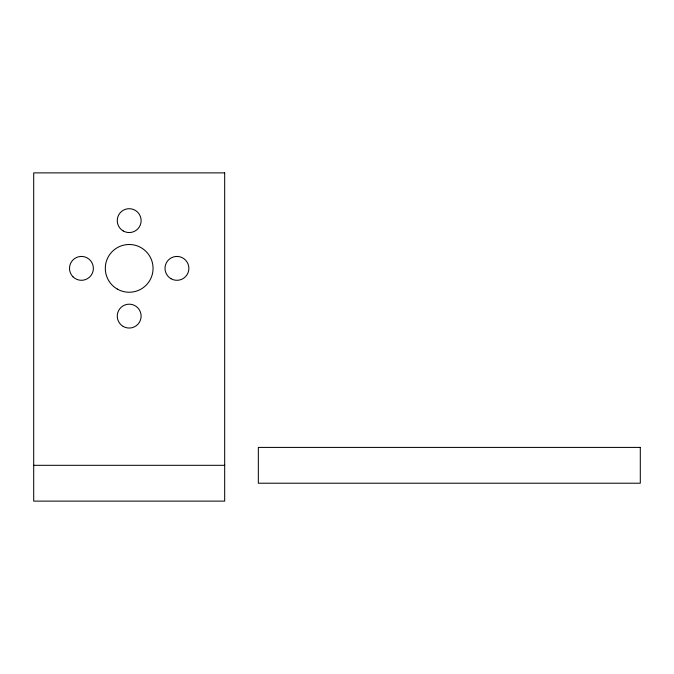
<?xml version="1.0" encoding="UTF-8"?>
<svg xmlns="http://www.w3.org/2000/svg" width="674" height="674" viewBox="0 0 674 674"><rect width="100%" height="100%" fill="white"/><g stroke="black" fill="none" stroke-linecap="round" stroke-linejoin="round"><path stroke-width="1.01" d="M33.7 465.313L224.678 465.313M224.678 172.881L33.7 172.881L33.7 501.119L224.678 501.119L224.678 172.881M640.3 447.41L258.344 447.41L258.344 483.216L640.3 483.216L640.3 447.41M170.969 278.707A11.938 11.938 0 0 0 188.872 268.37A11.938 11.938 0 0 0 170.969 258.032A11.938 11.938 0 0 0 170.969 278.707M123.224 230.963A11.938 11.938 0 0 0 141.127 220.625A11.938 11.938 0 0 0 123.224 210.288A11.938 11.938 0 0 0 123.224 230.963M73.003 276.812A11.938 11.938 0 0 0 92.97 271.454A11.938 11.938 0 0 0 78.353 256.836A11.938 11.938 0 0 0 73.003 276.812M117.251 289.045A23.868 23.868 0 0 0 153.057 268.37A23.868 23.868 0 0 0 117.251 247.695A23.868 23.868 0 0 0 117.251 289.045M123.224 326.452A11.938 11.938 0 0 0 141.127 316.114A11.938 11.938 0 0 0 123.224 305.777A11.938 11.938 0 0 0 123.224 326.452"/></g></svg>
